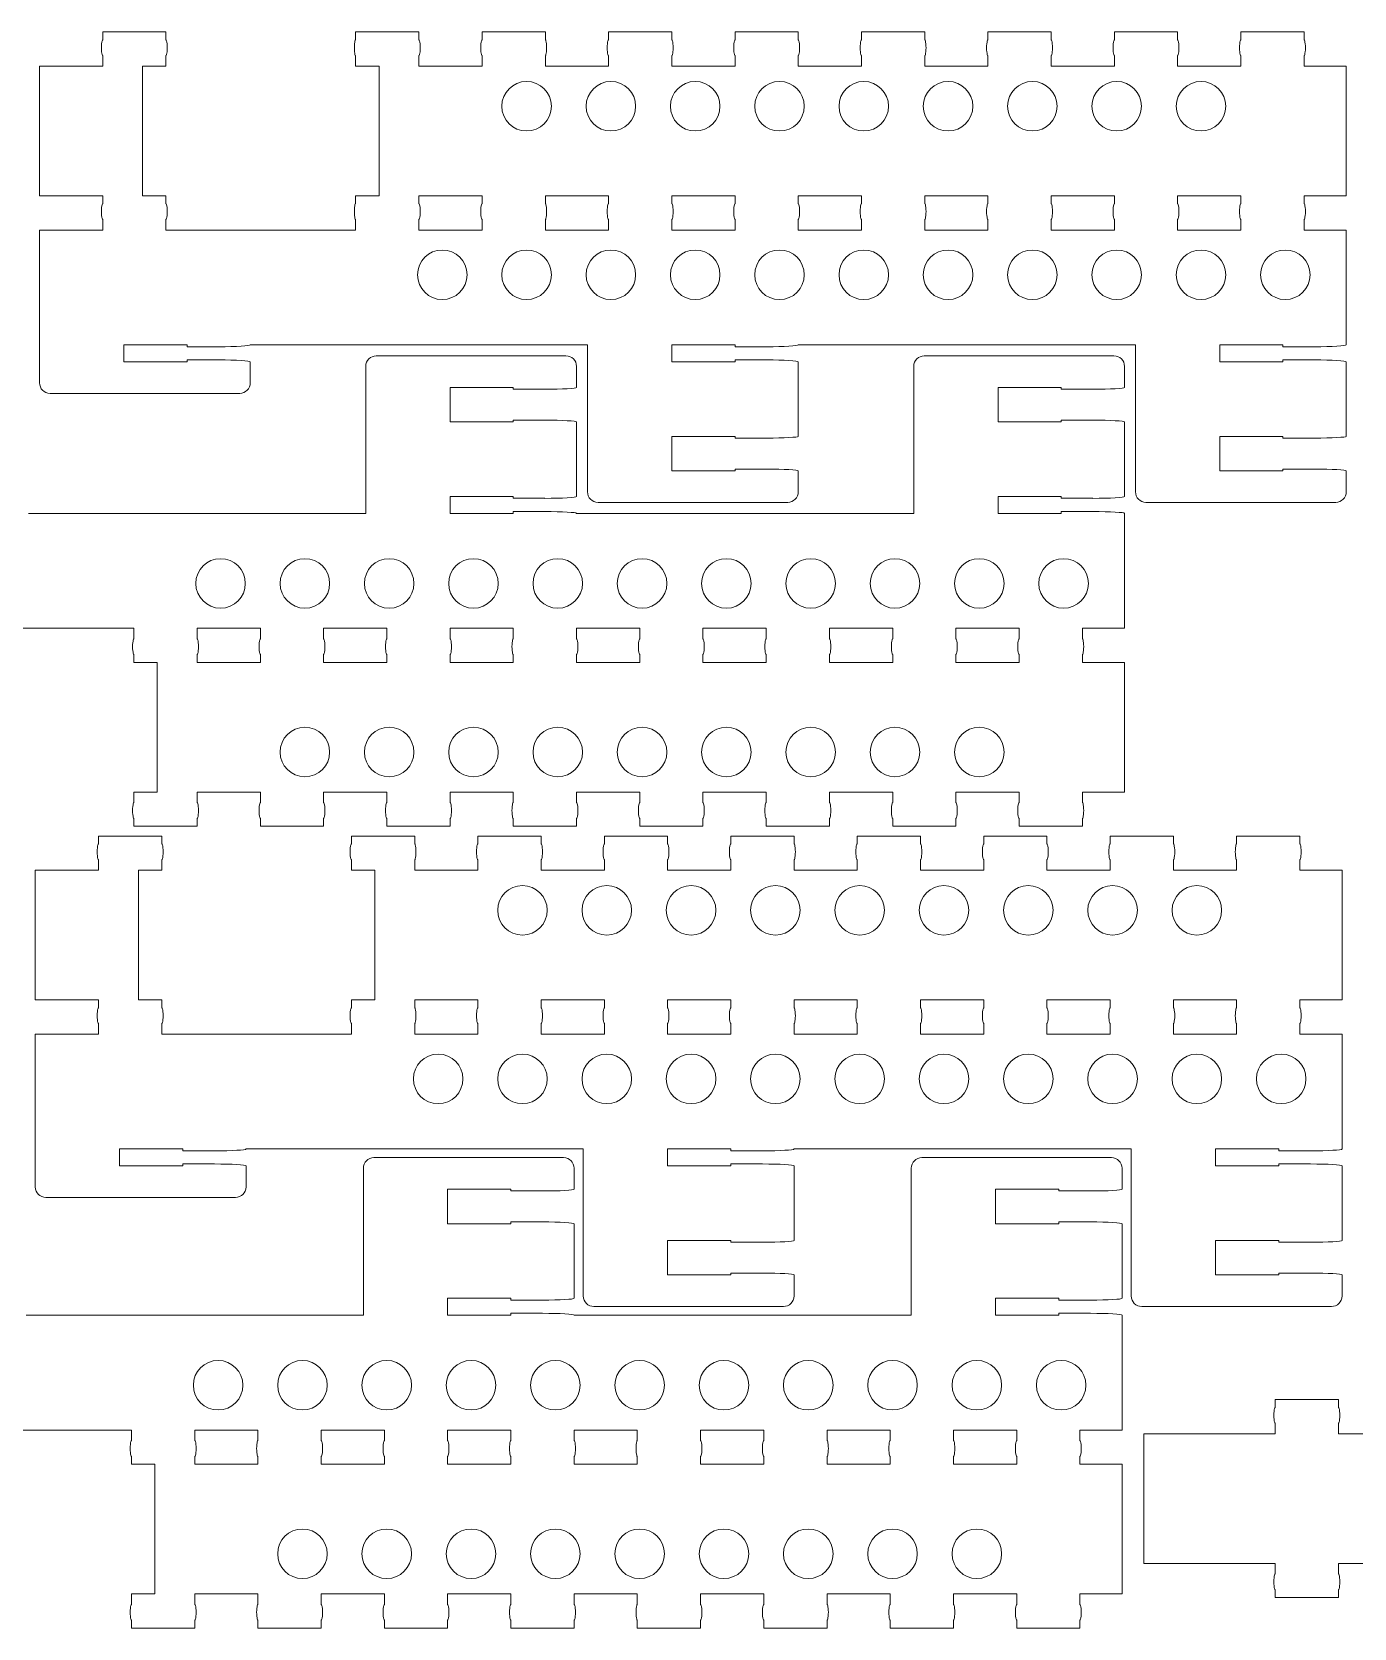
# Model space of a CAD drawing. Header units: millimetres. Extents: x 6 to 617, y 2 to 305.
# Drawn here: x 312.8 to 438.3, y 2.6 to 154.1 of the extents above; entities that cross this region are included whole.
import ezdxf

# ---------------------------------------------------------------- set-up
doc = ezdxf.new("R2010")
doc.units = ezdxf.units.MM
doc.header["$LTSCALE"] = 12.7
doc.layers.add('Visible', color=1, linetype='Continuous', lineweight=13)

msp = doc.modelspace()

# ---------------------------------------------------------------- linework, layer by layer
at = {"layer": 'Visible'}
for p, q in [((319.52, 153.33), (319.52, 154.08)), ((319.52, 154.08), (325.52, 154.08)), ((325.52, 153.33), (325.52, 154.08)), ((343.52, 153.33), (343.52, 154.08)), ((343.52, 154.08), (349.52, 154.08)), ((349.52, 153.33), (349.52, 154.08)), ((355.52, 153.33), (355.52, 154.08)), ((355.52, 154.08), (361.52, 154.08)), ((361.52, 153.33), (361.52, 154.08)), ((367.52, 153.33), (367.52, 154.08)), ((367.52, 154.08), (373.52, 154.08)), ((373.52, 153.33), (373.52, 154.08)), ((379.52, 153.33), (379.52, 154.08)), ((379.52, 154.08), (385.52, 154.08)), ((385.52, 153.33), (385.52, 154.08)), ((391.52, 153.33), (391.52, 154.08)), ((391.52, 154.08), (397.52, 154.08)), ((397.52, 153.33), (397.52, 154.08)), ((403.52, 153.33), (403.52, 154.08)), ((403.52, 154.08), (409.52, 154.08)), ((409.52, 153.33), (409.52, 154.08)), ((415.52, 153.33), (415.52, 154.08)), ((415.52, 154.08), (421.52, 154.08)), ((421.52, 153.33), (421.52, 154.08)), ((427.52, 153.33), (427.52, 154.08)), ((427.52, 154.08), (433.52, 154.08)), ((433.52, 153.33), (433.52, 154.08)), ((319.52, 150.83), (319.52, 151.83)), ((325.52, 150.83), (325.52, 151.83)), ((343.52, 150.83), (343.52, 151.83)), ((349.52, 150.83), (349.52, 151.83)), ((355.52, 150.83), (355.52, 151.83)), ((361.52, 150.83), (361.52, 151.83)), ((367.52, 150.83), (367.52, 151.83)), ((373.52, 150.83), (373.52, 151.83)), ((379.52, 150.83), (379.52, 151.83)), ((385.52, 150.83), (385.52, 151.83)), ((391.52, 150.83), (391.52, 151.83)), ((397.52, 150.83), (397.52, 151.83)), ((403.52, 150.83), (403.52, 151.83)), ((409.52, 150.83), (409.52, 151.83)), ((415.52, 150.83), (415.52, 151.83)), ((421.52, 150.83), (421.52, 151.83)), ((427.52, 150.83), (427.52, 151.83)), ((433.52, 150.83), (433.52, 151.83)), ((313.52, 150.83), (313.52, 138.53)), ((319.52, 150.83), (313.52, 150.83)), ((325.52, 150.83), (323.29, 150.83)), ((323.29, 138.53), (323.29, 150.83)), ((345.74, 150.83), (343.52, 150.83)), ((345.74, 138.53), (345.74, 150.83)), ((355.52, 150.83), (349.52, 150.83)), ((367.52, 150.83), (361.52, 150.83)), ((379.52, 150.83), (373.52, 150.83)), ((391.52, 150.83), (385.52, 150.83)), ((403.52, 150.83), (397.52, 150.83)), ((415.52, 150.83), (409.52, 150.83)), ((427.52, 150.83), (421.52, 150.83)), ((437.52, 150.83), (433.52, 150.83)), ((437.52, 150.83), (437.52, 138.53)), ((319.52, 138.53), (313.52, 138.53)), ((319.52, 137.78), (319.52, 138.53)), ((325.52, 138.53), (323.29, 138.53)), ((325.52, 137.78), (325.52, 138.53)), ((343.52, 137.78), (343.52, 138.53)), ((345.74, 138.53), (343.52, 138.53)), ((355.52, 138.53), (349.52, 138.53)), ((349.52, 137.78), (349.52, 138.53)), ((355.52, 137.78), (355.52, 138.53)), ((367.52, 138.53), (361.52, 138.53)), ((361.52, 137.78), (361.52, 138.53)), ((367.52, 137.78), (367.52, 138.53)), ((379.52, 138.53), (373.52, 138.53)), ((373.52, 137.78), (373.52, 138.53)), ((379.52, 137.78), (379.52, 138.53)), ((391.52, 138.53), (385.52, 138.53)), ((385.52, 137.78), (385.52, 138.53)), ((391.52, 137.78), (391.52, 138.53)), ((403.52, 138.53), (397.52, 138.53)), ((397.52, 137.78), (397.52, 138.53)), ((403.52, 137.78), (403.52, 138.53)), ((415.52, 138.53), (409.52, 138.53)), ((409.52, 137.78), (409.52, 138.53)), ((415.52, 137.78), (415.52, 138.53)), ((427.52, 138.53), (421.52, 138.53)), ((421.52, 137.78), (421.52, 138.53)), ((427.52, 137.78), (427.52, 138.53)), ((437.52, 138.53), (433.52, 138.53)), ((433.52, 137.78), (433.52, 138.53)), ((313.52, 135.28), (313.52, 120.78)), ((313.52, 135.28), (319.52, 135.28)), ((319.52, 135.28), (319.52, 136.28)), ((325.52, 135.28), (325.52, 136.28)), ((325.52, 135.28), (343.52, 135.28)), ((343.52, 135.28), (343.52, 136.28)), ((349.52, 135.28), (349.52, 136.28)), ((349.52, 135.28), (355.52, 135.28)), ((355.52, 135.28), (355.52, 136.28)), ((361.52, 135.28), (361.52, 136.28)), ((361.52, 135.28), (367.52, 135.28)), ((367.52, 135.28), (367.52, 136.28)), ((373.52, 135.28), (373.52, 136.28)), ((373.52, 135.28), (379.52, 135.28)), ((379.52, 135.28), (379.52, 136.28)), ((385.52, 135.28), (385.52, 136.28)), ((385.52, 135.28), (391.52, 135.28)), ((391.52, 135.28), (391.52, 136.28)), ((397.52, 135.28), (397.52, 136.28)), ((397.52, 135.28), (403.52, 135.28)), ((403.52, 135.28), (403.52, 136.28)), ((409.52, 135.28), (409.52, 136.28)), ((409.52, 135.28), (415.52, 135.28)), ((415.52, 135.28), (415.52, 136.28)), ((421.52, 135.28), (421.52, 136.28)), ((421.52, 135.28), (427.52, 135.28)), ((427.52, 135.28), (427.52, 136.28)), ((433.52, 135.28), (433.52, 136.28)), ((433.52, 135.28), (437.52, 135.28)), ((437.52, 135.28), (437.52, 124.38)), ((327.52, 124.38), (321.52, 124.38)), ((321.52, 124.38), (321.52, 122.78)), ((327.52, 124.21), (327.52, 124.38)), ((365.52, 124.38), (333.52, 124.38)), ((365.52, 124.38), (365.52, 110.43)), ((379.52, 124.38), (373.52, 124.38)), ((373.52, 124.38), (373.52, 122.78)), ((379.52, 124.21), (379.52, 124.38)), ((417.52, 124.38), (385.52, 124.38)), ((417.52, 124.38), (417.52, 110.43)), ((431.52, 124.38), (425.52, 124.38)), ((425.52, 124.38), (425.52, 122.78)), ((431.52, 124.21), (431.52, 124.38)), ((321.52, 122.78), (327.52, 122.78)), ((330.52, 124.21), (327.52, 124.21)), ((327.52, 122.96), (327.52, 122.78)), ((330.52, 122.96), (327.52, 122.96)), ((333.52, 122.78), (333.52, 120.78)), ((345.48, 123.34), (363.48, 123.34)), ((373.52, 122.78), (379.52, 122.78)), ((382.52, 124.21), (379.52, 124.21)), ((379.52, 122.96), (379.52, 122.78)), ((382.52, 122.96), (379.52, 122.96)), ((385.52, 122.78), (385.52, 115.7)), ((397.48, 123.34), (415.48, 123.34)), ((425.52, 122.78), (431.52, 122.78)), ((434.52, 124.21), (431.52, 124.21)), ((431.52, 122.96), (431.52, 122.78)), ((434.52, 122.96), (431.52, 122.96)), ((437.52, 122.78), (437.52, 115.7)), ((344.48, 108.39), (344.48, 122.34)), ((364.48, 120.34), (364.48, 122.34)), ((396.48, 108.39), (396.48, 122.34)), ((416.48, 120.34), (416.48, 122.34)), ((314.52, 119.78), (332.52, 119.78)), ((352.48, 120.34), (358.48, 120.34)), ((352.48, 117.07), (352.48, 120.34)), ((358.48, 120.18), (358.48, 120.34)), ((361.48, 120.18), (358.48, 120.18)), ((404.48, 120.34), (410.48, 120.34)), ((404.48, 117.07), (404.48, 120.34)), ((410.48, 120.18), (410.48, 120.34)), ((413.48, 120.18), (410.48, 120.18)), ((352.48, 117.07), (358.48, 117.07)), ((358.48, 117.24), (358.48, 117.07)), ((361.48, 117.24), (358.48, 117.24)), ((364.48, 109.99), (364.48, 117.07)), ((404.48, 117.07), (410.48, 117.07)), ((410.48, 117.24), (410.48, 117.07)), ((413.48, 117.24), (410.48, 117.24)), ((416.48, 109.99), (416.48, 117.07)), ((373.52, 115.7), (379.52, 115.7)), ((373.52, 115.7), (373.52, 112.43)), ((379.52, 115.54), (379.52, 115.7)), ((382.52, 115.54), (379.52, 115.54)), ((425.52, 115.7), (431.52, 115.7)), ((425.52, 115.7), (425.52, 112.43)), ((431.52, 115.54), (431.52, 115.7)), ((434.52, 115.54), (431.52, 115.54)), ((373.52, 112.43), (379.52, 112.43)), ((379.52, 112.6), (379.52, 112.43)), ((382.52, 112.6), (379.52, 112.6)), ((385.52, 112.43), (385.52, 110.43)), ((425.52, 112.43), (431.52, 112.43)), ((431.52, 112.6), (431.52, 112.43)), ((434.52, 112.6), (431.52, 112.6)), ((437.52, 112.43), (437.52, 110.43)), ((352.48, 109.99), (358.48, 109.99)), ((352.48, 108.39), (352.48, 109.99)), ((358.48, 109.82), (358.48, 109.99)), ((361.48, 109.82), (358.48, 109.82)), ((366.52, 109.43), (384.52, 109.43)), ((404.48, 109.99), (410.48, 109.99)), ((404.48, 108.39), (404.48, 109.99)), ((410.48, 109.82), (410.48, 109.99)), ((413.48, 109.82), (410.48, 109.82)), ((418.52, 109.43), (436.52, 109.43)), ((344.48, 108.39), (312.48, 108.39)), ((358.48, 108.39), (352.48, 108.39)), ((358.48, 108.57), (358.48, 108.39)), ((361.48, 108.57), (358.48, 108.57)), ((396.48, 108.39), (364.48, 108.39)), ((410.48, 108.39), (404.48, 108.39)), ((410.48, 108.57), (410.48, 108.39)), ((413.48, 108.57), (410.48, 108.57)), ((416.48, 97.49), (416.48, 108.39)), ((304.48, 97.49), (322.48, 97.49)), ((322.48, 97.49), (322.48, 96.49)), ((328.48, 97.49), (334.48, 97.49)), ((328.48, 97.49), (328.48, 96.49)), ((334.48, 97.49), (334.48, 96.49)), ((340.48, 97.49), (346.48, 97.49)), ((340.48, 97.49), (340.48, 96.49)), ((346.48, 97.49), (346.48, 96.49)), ((352.48, 97.49), (358.48, 97.49)), ((352.48, 97.49), (352.48, 96.49)), ((358.48, 97.49), (358.48, 96.49)), ((364.48, 97.49), (370.48, 97.49)), ((364.48, 97.49), (364.48, 96.49)), ((370.48, 97.49), (370.48, 96.49)), ((376.48, 97.49), (382.48, 97.49)), ((376.48, 97.49), (376.48, 96.49)), ((382.48, 97.49), (382.48, 96.49)), ((388.48, 97.49), (394.48, 97.49)), ((388.48, 97.49), (388.48, 96.49)), ((394.48, 97.49), (394.48, 96.49)), ((400.48, 97.49), (406.48, 97.49)), ((400.48, 97.49), (400.48, 96.49)), ((406.48, 97.49), (406.48, 96.49)), ((412.48, 97.49), (416.48, 97.49)), ((412.48, 97.49), (412.48, 96.49)), ((322.48, 94.99), (322.48, 94.24)), ((322.48, 94.24), (324.7, 94.24)), ((324.7, 81.94), (324.7, 94.24)), ((328.48, 94.99), (328.48, 94.24)), ((334.48, 94.24), (328.48, 94.24)), ((334.48, 94.99), (334.48, 94.24)), ((340.48, 94.99), (340.48, 94.24)), ((346.48, 94.24), (340.48, 94.24)), ((346.48, 94.99), (346.48, 94.24)), ((352.48, 94.99), (352.48, 94.24)), ((358.48, 94.24), (352.48, 94.24)), ((358.48, 94.99), (358.48, 94.24)), ((364.48, 94.99), (364.48, 94.24)), ((370.48, 94.24), (364.48, 94.24)), ((370.48, 94.99), (370.48, 94.24)), ((376.48, 94.99), (376.48, 94.24)), ((382.48, 94.24), (376.48, 94.24)), ((382.48, 94.99), (382.48, 94.24)), ((388.48, 94.99), (388.48, 94.24)), ((394.48, 94.24), (388.48, 94.24)), ((394.48, 94.99), (394.48, 94.24)), ((400.48, 94.99), (400.48, 94.24)), ((406.48, 94.24), (400.48, 94.24)), ((406.48, 94.99), (406.48, 94.24)), ((412.48, 94.99), (412.48, 94.24)), ((416.48, 94.24), (412.48, 94.24)), ((416.48, 81.94), (416.48, 94.24)), ((322.48, 81.94), (322.48, 80.94)), ((322.48, 81.94), (324.7, 81.94)), ((334.48, 81.94), (328.48, 81.94)), ((328.48, 81.94), (328.48, 80.94)), ((334.48, 81.94), (334.48, 80.94)), ((346.48, 81.94), (340.48, 81.94)), ((340.48, 81.94), (340.48, 80.94)), ((346.48, 81.94), (346.48, 80.94)), ((358.48, 81.94), (352.48, 81.94)), ((352.48, 81.94), (352.48, 80.94)), ((358.48, 81.94), (358.48, 80.94)), ((370.48, 81.94), (364.48, 81.94)), ((364.48, 81.94), (364.48, 80.94)), ((370.48, 81.94), (370.48, 80.94)), ((382.48, 81.94), (376.48, 81.94)), ((376.48, 81.94), (376.48, 80.94)), ((382.48, 81.94), (382.48, 80.94)), ((394.48, 81.94), (388.48, 81.94)), ((388.48, 81.94), (388.48, 80.94)), ((394.48, 81.94), (394.48, 80.94)), ((406.48, 81.94), (400.48, 81.94)), ((400.48, 81.94), (400.48, 80.94)), ((406.48, 81.94), (406.48, 80.94)), ((416.48, 81.94), (412.48, 81.94)), ((412.48, 81.94), (412.48, 80.94)), ((322.48, 79.44), (322.48, 78.69)), ((328.48, 79.44), (328.48, 78.69)), ((334.48, 79.44), (334.48, 78.69)), ((340.48, 79.44), (340.48, 78.69)), ((346.48, 79.44), (346.48, 78.69)), ((352.48, 79.44), (352.48, 78.69)), ((358.48, 79.44), (358.48, 78.69)), ((364.48, 79.44), (364.48, 78.69)), ((370.48, 79.44), (370.48, 78.69)), ((376.48, 79.44), (376.48, 78.69)), ((382.48, 79.44), (382.48, 78.69)), ((388.48, 79.44), (388.48, 78.69)), ((394.48, 79.44), (394.48, 78.69)), ((400.48, 79.44), (400.48, 78.69)), ((406.48, 79.44), (406.48, 78.69)), ((412.48, 79.44), (412.48, 78.69)), ((319.12, 77.02), (319.12, 77.77)), ((319.12, 77.77), (325.12, 77.77)), ((322.48, 78.69), (328.48, 78.69)), ((325.12, 77.02), (325.12, 77.77)), ((334.48, 78.69), (340.48, 78.69)), ((343.12, 77.02), (343.12, 77.77)), ((343.12, 77.77), (349.12, 77.77)), ((346.48, 78.69), (352.48, 78.69)), ((349.12, 77.02), (349.12, 77.77)), ((355.12, 77.02), (355.12, 77.77)), ((355.12, 77.77), (361.12, 77.77)), ((358.48, 78.69), (364.48, 78.69)), ((361.12, 77.02), (361.12, 77.77)), ((367.12, 77.02), (367.12, 77.77)), ((367.12, 77.77), (373.12, 77.77)), ((370.48, 78.69), (376.48, 78.69)), ((373.12, 77.02), (373.12, 77.77)), ((379.12, 77.02), (379.12, 77.77)), ((379.12, 77.77), (385.12, 77.77)), ((382.48, 78.69), (388.48, 78.69)), ((385.12, 77.02), (385.12, 77.77)), ((391.12, 77.02), (391.12, 77.77)), ((391.12, 77.77), (397.12, 77.77)), ((394.48, 78.69), (400.48, 78.69)), ((397.12, 77.02), (397.12, 77.77)), ((403.12, 77.02), (403.12, 77.77)), ((403.12, 77.77), (409.12, 77.77)), ((406.48, 78.69), (412.48, 78.69)), ((409.12, 77.02), (409.12, 77.77)), ((415.12, 77.02), (415.12, 77.77)), ((415.12, 77.77), (421.12, 77.77)), ((421.12, 77.02), (421.12, 77.77)), ((427.12, 77.02), (427.12, 77.77)), ((427.12, 77.77), (433.12, 77.77)), ((433.12, 77.02), (433.12, 77.77)), ((313.12, 74.52), (313.12, 62.22)), ((319.12, 74.52), (313.12, 74.52)), ((319.12, 74.52), (319.12, 75.52)), ((325.12, 74.52), (322.9, 74.52)), ((322.9, 62.22), (322.9, 74.52)), ((325.12, 74.52), (325.12, 75.52)), ((343.12, 74.52), (343.12, 75.52)), ((345.35, 74.52), (343.12, 74.52)), ((345.35, 62.22), (345.35, 74.52)), ((349.12, 74.52), (349.12, 75.52)), ((355.12, 74.52), (349.12, 74.52)), ((355.12, 74.52), (355.12, 75.52)), ((361.12, 74.52), (361.12, 75.52)), ((367.12, 74.52), (361.12, 74.52)), ((367.12, 74.52), (367.12, 75.52)), ((373.12, 74.52), (373.12, 75.52)), ((379.12, 74.52), (373.12, 74.52)), ((379.12, 74.52), (379.12, 75.52)), ((385.12, 74.52), (385.12, 75.52)), ((391.12, 74.52), (385.12, 74.52)), ((391.12, 74.52), (391.12, 75.52)), ((397.12, 74.52), (397.12, 75.52)), ((403.12, 74.52), (397.12, 74.52)), ((403.12, 74.52), (403.12, 75.52)), ((409.12, 74.52), (409.12, 75.52)), ((415.12, 74.52), (409.12, 74.52)), ((415.12, 74.52), (415.12, 75.52)), ((421.12, 74.52), (421.12, 75.52)), ((427.12, 74.52), (421.12, 74.52)), ((427.12, 74.52), (427.12, 75.52)), ((433.12, 74.52), (433.12, 75.52)), ((437.12, 74.52), (433.12, 74.52)), ((437.12, 74.52), (437.12, 62.22)), ((319.12, 62.22), (313.12, 62.22)), ((319.12, 61.47), (319.12, 62.22)), ((325.12, 62.22), (322.9, 62.22)), ((325.12, 61.47), (325.12, 62.22)), ((343.12, 61.47), (343.12, 62.22)), ((345.35, 62.22), (343.12, 62.22)), ((355.12, 62.22), (349.12, 62.22)), ((349.12, 61.47), (349.12, 62.22)), ((355.12, 61.47), (355.12, 62.22)), ((367.12, 62.22), (361.12, 62.22)), ((361.12, 61.47), (361.12, 62.22)), ((367.12, 61.47), (367.12, 62.22)), ((379.12, 62.22), (373.12, 62.22)), ((373.12, 61.47), (373.12, 62.22)), ((379.12, 61.47), (379.12, 62.22)), ((391.12, 62.22), (385.12, 62.22)), ((385.12, 61.47), (385.12, 62.22)), ((391.12, 61.47), (391.12, 62.22)), ((403.12, 62.22), (397.12, 62.22)), ((397.12, 61.47), (397.12, 62.22)), ((403.12, 61.47), (403.12, 62.22)), ((415.12, 62.22), (409.12, 62.22)), ((409.12, 61.47), (409.12, 62.22)), ((415.12, 61.47), (415.12, 62.22)), ((427.12, 62.22), (421.12, 62.22)), ((421.12, 61.47), (421.12, 62.22)), ((427.12, 61.47), (427.12, 62.22)), ((437.12, 62.22), (433.12, 62.22)), ((433.12, 61.47), (433.12, 62.22)), ((319.12, 58.97), (319.12, 59.97)), ((325.12, 58.97), (325.12, 59.97)), ((343.12, 58.97), (343.12, 59.97)), ((349.12, 58.97), (349.12, 59.97)), ((355.12, 58.97), (355.12, 59.97)), ((361.12, 58.97), (361.12, 59.97)), ((367.12, 58.97), (367.12, 59.97)), ((373.12, 58.97), (373.12, 59.97)), ((379.12, 58.97), (379.12, 59.97)), ((385.12, 58.97), (385.12, 59.97)), ((391.12, 58.97), (391.12, 59.97)), ((397.12, 58.97), (397.12, 59.97)), ((403.12, 58.97), (403.12, 59.97)), ((409.12, 58.97), (409.12, 59.97)), ((415.12, 58.97), (415.12, 59.97)), ((421.12, 58.97), (421.12, 59.97)), ((427.12, 58.97), (427.12, 59.97)), ((433.12, 58.97), (433.12, 59.97)), ((313.12, 58.97), (313.12, 44.47)), ((313.12, 58.97), (319.12, 58.97)), ((325.12, 58.97), (343.12, 58.97)), ((349.12, 58.97), (355.12, 58.97)), ((361.12, 58.97), (367.12, 58.97)), ((373.12, 58.97), (379.12, 58.97)), ((385.12, 58.97), (391.12, 58.97)), ((397.12, 58.97), (403.12, 58.97)), ((409.12, 58.97), (415.12, 58.97)), ((421.12, 58.97), (427.12, 58.97)), ((433.12, 58.97), (437.12, 58.97)), ((437.12, 58.97), (437.12, 48.07)), ((327.12, 48.07), (321.12, 48.07)), ((321.12, 48.07), (321.12, 46.47)), ((327.12, 47.9), (327.12, 48.07)), ((330.12, 47.9), (327.12, 47.9)), ((365.12, 48.07), (333.12, 48.07)), ((345.25, 47.25), (363.25, 47.25)), ((365.12, 48.07), (365.12, 34.12)), ((379.12, 48.07), (373.12, 48.07)), ((373.12, 48.07), (373.12, 46.47)), ((379.12, 47.9), (379.12, 48.07)), ((382.12, 47.9), (379.12, 47.9)), ((417.12, 48.07), (385.12, 48.07)), ((397.25, 47.25), (415.25, 47.25)), ((417.12, 48.07), (417.12, 34.12)), ((431.12, 48.07), (425.12, 48.07)), ((425.12, 48.07), (425.12, 46.47)), ((431.12, 47.9), (431.12, 48.07)), ((434.12, 47.9), (431.12, 47.9)), ((321.12, 46.47), (327.12, 46.47)), ((327.12, 46.65), (327.12, 46.47)), ((330.12, 46.65), (327.12, 46.65)), ((333.12, 46.47), (333.12, 44.47)), ((344.25, 32.3), (344.25, 46.25)), ((364.25, 44.25), (364.25, 46.25)), ((373.12, 46.47), (379.12, 46.47)), ((379.12, 46.65), (379.12, 46.47)), ((382.12, 46.65), (379.12, 46.65)), ((385.12, 46.47), (385.12, 39.39)), ((396.25, 32.3), (396.25, 46.25)), ((416.25, 44.25), (416.25, 46.25)), ((425.12, 46.47), (431.12, 46.47)), ((431.12, 46.65), (431.12, 46.47)), ((434.12, 46.65), (431.12, 46.65)), ((437.12, 46.47), (437.12, 39.39)), ((352.25, 44.25), (358.25, 44.25)), ((352.25, 40.98), (352.25, 44.25)), ((358.25, 44.09), (358.25, 44.25)), ((361.25, 44.09), (358.25, 44.09)), ((404.25, 44.25), (410.25, 44.25)), ((404.25, 40.98), (404.25, 44.25)), ((410.25, 44.09), (410.25, 44.25)), ((413.25, 44.09), (410.25, 44.09)), ((314.12, 43.47), (332.12, 43.47)), ((352.25, 40.98), (358.25, 40.98)), ((358.25, 41.15), (358.25, 40.98)), ((361.25, 41.15), (358.25, 41.15)), ((364.25, 33.9), (364.25, 40.98)), ((404.25, 40.98), (410.25, 40.98)), ((410.25, 41.15), (410.25, 40.98)), ((413.25, 41.15), (410.25, 41.15)), ((416.25, 33.9), (416.25, 40.98)), ((373.12, 39.39), (379.12, 39.39)), ((373.12, 39.39), (373.12, 36.12)), ((379.12, 39.23), (379.12, 39.39)), ((425.12, 39.39), (431.12, 39.39)), ((425.12, 39.39), (425.12, 36.12)), ((431.12, 39.23), (431.12, 39.39)), ((382.12, 39.23), (379.12, 39.23)), ((434.12, 39.23), (431.12, 39.23)), ((373.12, 36.12), (379.12, 36.12)), ((379.12, 36.29), (379.12, 36.12)), ((382.12, 36.29), (379.12, 36.29)), ((385.12, 36.12), (385.12, 34.12)), ((425.12, 36.12), (431.12, 36.12)), ((431.12, 36.29), (431.12, 36.12)), ((434.12, 36.29), (431.12, 36.29)), ((437.12, 36.12), (437.12, 34.12)), ((352.25, 33.9), (358.25, 33.9)), ((352.25, 32.3), (352.25, 33.9)), ((358.25, 33.73), (358.25, 33.9)), ((361.25, 33.73), (358.25, 33.73)), ((404.25, 33.9), (410.25, 33.9)), ((404.25, 32.3), (404.25, 33.9)), ((410.25, 33.73), (410.25, 33.9)), ((413.25, 33.73), (410.25, 33.73)), ((344.25, 32.3), (312.25, 32.3)), ((358.25, 32.3), (352.25, 32.3)), ((358.25, 32.48), (358.25, 32.3)), ((361.25, 32.48), (358.25, 32.48)), ((396.25, 32.3), (364.25, 32.3)), ((366.12, 33.12), (384.12, 33.12)), ((410.25, 32.3), (404.25, 32.3)), ((410.25, 32.48), (410.25, 32.3)), ((413.25, 32.48), (410.25, 32.48)), ((416.25, 21.4), (416.25, 32.3)), ((418.12, 33.12), (436.12, 33.12)), ((430.78, 23.54), (430.78, 24.29)), ((436.78, 24.29), (430.78, 24.29)), ((436.78, 23.54), (436.78, 24.29)), ((304.25, 21.4), (322.25, 21.4)), ((322.25, 21.4), (322.25, 20.4)), ((328.25, 21.4), (334.25, 21.4)), ((328.25, 21.4), (328.25, 20.4)), ((334.25, 21.4), (334.25, 20.4)), ((340.25, 21.4), (346.25, 21.4)), ((340.25, 21.4), (340.25, 20.4)), ((346.25, 21.4), (346.25, 20.4)), ((352.25, 21.4), (358.25, 21.4)), ((352.25, 21.4), (352.25, 20.4)), ((358.25, 21.4), (358.25, 20.4)), ((364.25, 21.4), (370.25, 21.4)), ((364.25, 21.4), (364.25, 20.4)), ((370.25, 21.4), (370.25, 20.4)), ((376.25, 21.4), (382.25, 21.4)), ((376.25, 21.4), (376.25, 20.4)), ((382.25, 21.4), (382.25, 20.4)), ((388.25, 21.4), (394.25, 21.4)), ((388.25, 21.4), (388.25, 20.4)), ((394.25, 21.4), (394.25, 20.4)), ((400.25, 21.4), (406.25, 21.4)), ((400.25, 21.4), (400.25, 20.4)), ((406.25, 21.4), (406.25, 20.4)), ((412.25, 21.4), (416.25, 21.4)), ((412.25, 21.4), (412.25, 20.4)), ((430.78, 21.04), (430.78, 22.04)), ((436.78, 21.04), (436.78, 22.04)), ((418.33, 8.74), (418.33, 21.04)), ((430.78, 21.04), (418.33, 21.04)), ((461.38, 21.04), (436.78, 21.04)), ((322.25, 18.9), (322.25, 18.15)), ((328.25, 18.9), (328.25, 18.15)), ((334.25, 18.9), (334.25, 18.15)), ((340.25, 18.9), (340.25, 18.15)), ((346.25, 18.9), (346.25, 18.15)), ((352.25, 18.9), (352.25, 18.15)), ((358.25, 18.9), (358.25, 18.15)), ((364.25, 18.9), (364.25, 18.15)), ((370.25, 18.9), (370.25, 18.15)), ((376.25, 18.9), (376.25, 18.15)), ((382.25, 18.9), (382.25, 18.15)), ((388.25, 18.9), (388.25, 18.15)), ((394.25, 18.9), (394.25, 18.15)), ((400.25, 18.9), (400.25, 18.15)), ((406.25, 18.9), (406.25, 18.15)), ((412.25, 18.9), (412.25, 18.15)), ((322.25, 18.15), (324.47, 18.15)), ((324.47, 5.85), (324.47, 18.15)), ((334.25, 18.15), (328.25, 18.15)), ((346.25, 18.15), (340.25, 18.15)), ((358.25, 18.15), (352.25, 18.15)), ((370.25, 18.15), (364.25, 18.15)), ((382.25, 18.15), (376.25, 18.15)), ((394.25, 18.15), (388.25, 18.15)), ((406.25, 18.15), (400.25, 18.15)), ((416.25, 18.15), (412.25, 18.15)), ((416.25, 5.85), (416.25, 18.15)), ((430.78, 8.74), (418.33, 8.74)), ((430.78, 8.74), (430.78, 7.74)), ((461.38, 8.74), (436.78, 8.74)), ((436.78, 8.74), (436.78, 7.74)), ((430.78, 6.24), (430.78, 5.49)), ((436.78, 6.24), (436.78, 5.49)), ((322.25, 5.85), (322.25, 4.85)), ((322.25, 5.85), (324.47, 5.85)), ((334.25, 5.85), (328.25, 5.85)), ((328.25, 5.85), (328.25, 4.85)), ((334.25, 5.85), (334.25, 4.85)), ((346.25, 5.85), (340.25, 5.85)), ((340.25, 5.85), (340.25, 4.85)), ((346.25, 5.85), (346.25, 4.85)), ((358.25, 5.85), (352.25, 5.85)), ((352.25, 5.85), (352.25, 4.85)), ((358.25, 5.85), (358.25, 4.85)), ((370.25, 5.85), (364.25, 5.85)), ((364.25, 5.85), (364.25, 4.85)), ((370.25, 5.85), (370.25, 4.85)), ((382.25, 5.85), (376.25, 5.85)), ((376.25, 5.85), (376.25, 4.85)), ((382.25, 5.85), (382.25, 4.85)), ((394.25, 5.85), (388.25, 5.85)), ((388.25, 5.85), (388.25, 4.85)), ((394.25, 5.85), (394.25, 4.85)), ((406.25, 5.85), (400.25, 5.85)), ((400.25, 5.85), (400.25, 4.85)), ((406.25, 5.85), (406.25, 4.85)), ((416.25, 5.85), (412.25, 5.85)), ((412.25, 5.85), (412.25, 4.85)), ((436.78, 5.49), (430.78, 5.49)), ((322.25, 3.35), (322.25, 2.6)), ((328.25, 3.35), (328.25, 2.6)), ((334.25, 3.35), (334.25, 2.6)), ((340.25, 3.35), (340.25, 2.6)), ((346.25, 3.35), (346.25, 2.6)), ((352.25, 3.35), (352.25, 2.6)), ((358.25, 3.35), (358.25, 2.6)), ((364.25, 3.35), (364.25, 2.6)), ((370.25, 3.35), (370.25, 2.6)), ((376.25, 3.35), (376.25, 2.6)), ((382.25, 3.35), (382.25, 2.6)), ((388.25, 3.35), (388.25, 2.6)), ((394.25, 3.35), (394.25, 2.6)), ((400.25, 3.35), (400.25, 2.6)), ((406.25, 3.35), (406.25, 2.6)), ((412.25, 3.35), (412.25, 2.6)), ((322.25, 2.6), (328.25, 2.6)), ((334.25, 2.6), (340.25, 2.6)), ((346.25, 2.6), (352.25, 2.6)), ((358.25, 2.6), (364.25, 2.6)), ((370.25, 2.6), (376.25, 2.6)), ((382.25, 2.6), (388.25, 2.6)), ((394.25, 2.6), (400.25, 2.6)), ((406.25, 2.6), (412.25, 2.6))]:
    msp.add_line(p, q, dxfattribs=at)
for centre in [(359.74, 147.03), (367.74, 147.03), (375.74, 147.03), (383.74, 147.03), (391.74, 147.03), (399.74, 147.03), (407.74, 147.03), (415.74, 147.03), (423.74, 147.03), (351.74, 131.03), (359.74, 131.03), (367.74, 131.03), (375.74, 131.03), (383.74, 131.03), (391.74, 131.03), (399.74, 131.03), (407.74, 131.03), (415.74, 131.03), (423.74, 131.03), (431.74, 131.03), (330.7, 101.74), (338.7, 101.74), (346.7, 101.74), (354.7, 101.74), (362.7, 101.74), (370.7, 101.74), (378.7, 101.74), (386.7, 101.74), (394.7, 101.74), (402.7, 101.74), (410.7, 101.74), (338.7, 85.74), (346.7, 85.74), (354.7, 85.74), (362.7, 85.74), (370.7, 85.74), (378.7, 85.74), (386.7, 85.74), (394.7, 85.74), (402.7, 85.74), (359.35, 70.72), (367.35, 70.72), (375.35, 70.72), (383.35, 70.72), (391.35, 70.72), (399.35, 70.72), (407.35, 70.72), (415.35, 70.72), (423.35, 70.72), (351.35, 54.72), (359.35, 54.72), (367.35, 54.72), (375.35, 54.72), (383.35, 54.72), (391.35, 54.72), (399.35, 54.72), (407.35, 54.72), (415.35, 54.72), (423.35, 54.72), (431.35, 54.72), (330.47, 25.65), (338.47, 25.65), (346.47, 25.65), (354.47, 25.65), (362.47, 25.65), (370.47, 25.65), (378.47, 25.65), (386.47, 25.65), (394.47, 25.65), (402.47, 25.65), (410.47, 25.65), (338.47, 9.65), (346.47, 9.65), (354.47, 9.65), (362.47, 9.65), (370.47, 9.65), (378.47, 9.65), (386.47, 9.65), (394.47, 9.65), (402.47, 9.65)]:
    msp.add_circle(centre, 2.35, dxfattribs=at)
for centre, start, end in [((345.48, 122.34), 90, 180), ((363.48, 122.34), 0, 90), ((397.48, 122.34), 90, 180), ((415.48, 122.34), 0, 90), ((314.52, 120.78), 180, 270), ((332.52, 120.78), 270, 0), ((366.52, 110.43), 180, 270), ((384.52, 110.43), 270, 0), ((418.52, 110.43), 180, 270), ((436.52, 110.43), 270, 0), ((345.25, 46.25), 90, 180), ((363.25, 46.25), 0, 90), ((397.25, 46.25), 90, 180), ((415.25, 46.25), 0, 90), ((314.12, 44.47), 180, 270), ((332.12, 44.47), 270, 0), ((366.12, 34.12), 180, 270), ((384.12, 34.12), 270, 0), ((418.12, 34.12), 180, 270), ((436.12, 34.12), 270, 0)]:
    msp.add_arc(centre, 1, start, end, dxfattribs=at)
for centre, major_axis, ratio, start_param, end_param in [((319.52, 152.58), (0, 0.75), 0.166667, 0, 3.141593), ((325.52, 152.58), (0, -0.75), 0.166667, 0, 3.141593), ((343.52, 152.58), (0, 0.75), 0.166667, 0, 3.141593), ((349.52, 152.58), (0, -0.75), 0.166667, 0, 3.141593), ((355.52, 152.58), (0, 0.75), 0.166667, 0, 3.141593), ((361.52, 152.58), (0, -0.75), 0.166667, 0, 3.141593), ((367.52, 152.58), (0, 0.75), 0.166667, 0, 3.141593), ((373.52, 152.58), (0, -0.75), 0.166667, 0, 3.141593), ((379.52, 152.58), (0, 0.75), 0.166667, 0, 3.141593), ((385.52, 152.58), (0, -0.75), 0.166667, 0, 3.141593), ((391.52, 152.58), (0, 0.75), 0.166667, 0, 3.141593), ((397.52, 152.58), (0, -0.75), 0.166667, 0, 3.141593), ((403.52, 152.58), (0, 0.75), 0.166667, 0, 3.141593), ((409.52, 152.58), (0, -0.75), 0.166667, 0, 3.141593), ((415.52, 152.58), (0, 0.75), 0.166667, 0, 3.141593), ((421.52, 152.58), (0, -0.75), 0.166667, 0, 3.141593), ((427.52, 152.58), (0, 0.75), 0.166667, 0, 3.141593), ((433.52, 152.58), (0, -0.75), 0.166667, 0, 3.141593), ((319.52, 137.03), (0, 0.75), 0.166667, 0, 3.141593), ((325.52, 137.03), (0, -0.75), 0.166667, 0, 3.141593), ((343.52, 137.03), (0, 0.75), 0.166667, 0, 3.141593), ((349.52, 137.03), (0, -0.75), 0.166667, 0, 3.141593), ((355.52, 137.03), (0, 0.75), 0.166667, 0, 3.141593), ((361.52, 137.03), (0, -0.75), 0.166667, 0, 3.141593), ((367.52, 137.03), (0, 0.75), 0.166667, 0, 3.141593), ((373.52, 137.03), (0, -0.75), 0.166667, 0, 3.141593), ((379.52, 137.03), (0, 0.75), 0.166667, 0, 3.141593), ((385.52, 137.03), (0, -0.75), 0.166667, 0, 3.141593), ((391.52, 137.03), (0, 0.75), 0.166667, 0, 3.141593), ((397.52, 137.03), (0, -0.75), 0.166667, 0, 3.141593), ((403.52, 137.03), (0, 0.75), 0.166667, 0, 3.141593), ((409.52, 137.03), (0, -0.75), 0.166667, 0, 3.141593), ((415.52, 137.03), (0, 0.75), 0.166667, 0, 3.141593), ((421.52, 137.03), (0, -0.75), 0.166667, 0, 3.141593), ((427.52, 137.03), (0, 0.75), 0.166667, 0, 3.141593), ((433.52, 137.03), (0, -0.75), 0.166667, 0, 3.141593), ((330.52, 124.38), (3, 0), 0.058333, 4.712389, 6.283185), ((382.52, 124.38), (3, 0), 0.058333, 4.712389, 6.283185), ((434.52, 124.38), (3, 0), 0.058333, 4.712389, 6.283185), ((330.52, 122.78), (-3, 0), 0.058333, 3.141593, 4.712389), ((382.52, 122.78), (-3, 0), 0.058333, 3.141593, 4.712389), ((434.52, 122.78), (-3, 0), 0.058333, 3.141593, 4.712389), ((382.52, 115.7), (3, 0), 0.055, 4.712389, 6.283185), ((434.52, 115.7), (3, 0), 0.055, 4.712389, 6.283185), ((382.52, 112.43), (-3, 0), 0.055, 3.141593, 4.712389), ((434.52, 112.43), (-3, 0), 0.055, 3.141593, 4.712389), ((319.12, 76.27), (0, 0.75), 0.166667, 0, 3.141593), ((325.12, 76.27), (0, -0.75), 0.166667, 0, 3.141593), ((343.12, 76.27), (0, 0.75), 0.166667, 0, 3.141593), ((349.12, 76.27), (0, -0.75), 0.166667, 0, 3.141593), ((355.12, 76.27), (0, 0.75), 0.166667, 0, 3.141593), ((361.12, 76.27), (0, -0.75), 0.166667, 0, 3.141593), ((367.12, 76.27), (0, 0.75), 0.166667, 0, 3.141593), ((373.12, 76.27), (0, -0.75), 0.166667, 0, 3.141593), ((379.12, 76.27), (0, 0.75), 0.166667, 0, 3.141593), ((385.12, 76.27), (0, -0.75), 0.166667, 0, 3.141593), ((391.12, 76.27), (0, 0.75), 0.166667, 0, 3.141593), ((397.12, 76.27), (0, -0.75), 0.166667, 0, 3.141593), ((403.12, 76.27), (0, 0.75), 0.166667, 0, 3.141593), ((409.12, 76.27), (0, -0.75), 0.166667, 0, 3.141593), ((415.12, 76.27), (0, 0.75), 0.166667, 0, 3.141593), ((421.12, 76.27), (0, -0.75), 0.166667, 0, 3.141593), ((427.12, 76.27), (0, 0.75), 0.166667, 0, 3.141593), ((433.12, 76.27), (0, -0.75), 0.166667, 0, 3.141593), ((319.12, 60.72), (0, 0.75), 0.166667, 0, 3.141593), ((325.12, 60.72), (0, -0.75), 0.166667, 0, 3.141593), ((343.12, 60.72), (0, 0.75), 0.166667, 0, 3.141593), ((349.12, 60.72), (0, -0.75), 0.166667, 0, 3.141593), ((355.12, 60.72), (0, 0.75), 0.166667, 0, 3.141593), ((361.12, 60.72), (0, -0.75), 0.166667, 0, 3.141593), ((367.12, 60.72), (0, 0.75), 0.166667, 0, 3.141593), ((373.12, 60.72), (0, -0.75), 0.166667, 0, 3.141593), ((379.12, 60.72), (0, 0.75), 0.166667, 0, 3.141593), ((385.12, 60.72), (0, -0.75), 0.166667, 0, 3.141593), ((391.12, 60.72), (0, 0.75), 0.166667, 0, 3.141593), ((397.12, 60.72), (0, -0.75), 0.166667, 0, 3.141593), ((403.12, 60.72), (0, 0.75), 0.166667, 0, 3.141593), ((409.12, 60.72), (0, -0.75), 0.166667, 0, 3.141593), ((415.12, 60.72), (0, 0.75), 0.166667, 0, 3.141593), ((421.12, 60.72), (0, -0.75), 0.166667, 0, 3.141593), ((427.12, 60.72), (0, 0.75), 0.166667, 0, 3.141593), ((433.12, 60.72), (0, -0.75), 0.166667, 0, 3.141593), ((330.12, 48.07), (3, 0), 0.058333, 4.712389, 6.283185), ((382.12, 48.07), (3, 0), 0.058333, 4.712389, 6.283185), ((434.12, 48.07), (3, 0), 0.058333, 4.712389, 6.283185), ((330.12, 46.47), (-3, 0), 0.058333, 3.141593, 4.712389), ((382.12, 46.47), (-3, 0), 0.058333, 3.141593, 4.712389), ((434.12, 46.47), (-3, 0), 0.058333, 3.141593, 4.712389), ((382.12, 39.39), (3, 0), 0.055, 4.712389, 6.283185), ((434.12, 39.39), (3, 0), 0.055, 4.712389, 6.283185), ((382.12, 36.12), (-3, 0), 0.055, 3.141593, 4.712389), ((434.12, 36.12), (-3, 0), 0.055, 3.141593, 4.712389), ((430.78, 22.79), (0, 0.75), 0.166667, 0, 3.141593), ((436.78, 22.79), (0, -0.75), 0.166667, 0, 3.141593), ((430.78, 6.99), (0, 0.75), 0.166667, 0, 3.141593), ((436.78, 6.99), (0, -0.75), 0.166667, 0, 3.141593)]:
    msp.add_ellipse(centre, major_axis=major_axis, ratio=ratio, start_param=start_param, end_param=end_param, dxfattribs=at)
at = {"layer": 'Visible', "extrusion": (1.49976e-32, 1.22465e-16, -1)}
for centre, major_axis, ratio, start_param, end_param in [((361.48, 120.34), (-3, 0), 0.055, 3.141593, 4.712389), ((413.48, 120.34), (-3, 0), 0.055, 3.141593, 4.712389), ((361.48, 117.07), (3, 0), 0.055, 4.712389, 6.283185), ((413.48, 117.07), (3, 0), 0.055, 4.712389, 6.283185), ((361.48, 109.99), (-3, 0), 0.058333, 3.141593, 4.712389), ((413.48, 109.99), (-3, 0), 0.058333, 3.141593, 4.712389), ((361.48, 108.39), (3, 0), 0.058333, 4.712389, 6.283185), ((413.48, 108.39), (3, 0), 0.058333, 4.712389, 6.283185), ((322.48, 95.74), (0, -0.75), 0.166667, 0, 3.141593), ((328.48, 95.74), (0, 0.75), 0.166667, 0, 3.141593), ((334.48, 95.74), (0, -0.75), 0.166667, 0, 3.141593), ((340.48, 95.74), (0, 0.75), 0.166667, 0, 3.141593), ((346.48, 95.74), (0, -0.75), 0.166667, 0, 3.141593), ((352.48, 95.74), (0, 0.75), 0.166667, 0, 3.141593), ((358.48, 95.74), (0, -0.75), 0.166667, 0, 3.141593), ((364.48, 95.74), (0, 0.75), 0.166667, 0, 3.141593), ((370.48, 95.74), (0, -0.75), 0.166667, 0, 3.141593), ((376.48, 95.74), (0, 0.75), 0.166667, 0, 3.141593), ((382.48, 95.74), (0, -0.75), 0.166667, 0, 3.141593), ((388.48, 95.74), (0, 0.75), 0.166667, 0, 3.141593), ((394.48, 95.74), (0, -0.75), 0.166667, 0, 3.141593), ((400.48, 95.74), (0, 0.75), 0.166667, 0, 3.141593), ((406.48, 95.74), (0, -0.75), 0.166667, 0, 3.141593), ((412.48, 95.74), (0, 0.75), 0.166667, 0, 3.141593), ((322.48, 80.19), (0, -0.75), 0.166667, 0, 3.141593), ((328.48, 80.19), (0, 0.75), 0.166667, 0, 3.141593), ((334.48, 80.19), (0, -0.75), 0.166667, 0, 3.141593), ((340.48, 80.19), (0, 0.75), 0.166667, 0, 3.141593), ((346.48, 80.19), (0, -0.75), 0.166667, 0, 3.141593), ((352.48, 80.19), (0, 0.75), 0.166667, 0, 3.141593), ((358.48, 80.19), (0, -0.75), 0.166667, 0, 3.141593), ((364.48, 80.19), (0, 0.75), 0.166667, 0, 3.141593), ((370.48, 80.19), (0, -0.75), 0.166667, 0, 3.141593), ((376.48, 80.19), (0, 0.75), 0.166667, 0, 3.141593), ((382.48, 80.19), (0, -0.75), 0.166667, 0, 3.141593), ((388.48, 80.19), (0, 0.75), 0.166667, 0, 3.141593), ((394.48, 80.19), (0, -0.75), 0.166667, 0, 3.141593), ((400.48, 80.19), (0, 0.75), 0.166667, 0, 3.141593), ((406.48, 80.19), (0, -0.75), 0.166667, 0, 3.141593), ((412.48, 80.19), (0, 0.75), 0.166667, 0, 3.141593), ((361.25, 44.25), (-3, 0), 0.055, 3.141593, 4.712389), ((413.25, 44.25), (-3, 0), 0.055, 3.141593, 4.712389), ((361.25, 40.98), (3, 0), 0.055, 4.712389, 6.283185), ((413.25, 40.98), (3, 0), 0.055, 4.712389, 6.283185), ((361.25, 33.9), (-3, 0), 0.058333, 3.141593, 4.712389), ((413.25, 33.9), (-3, 0), 0.058333, 3.141593, 4.712389), ((361.25, 32.3), (3, 0), 0.058333, 4.712389, 6.283185), ((413.25, 32.3), (3, 0), 0.058333, 4.712389, 6.283185), ((322.25, 19.65), (0, -0.75), 0.166667, 0, 3.141593), ((328.25, 19.65), (0, 0.75), 0.166667, 0, 3.141593), ((334.25, 19.65), (0, -0.75), 0.166667, 0, 3.141593), ((340.25, 19.65), (0, 0.75), 0.166667, 0, 3.141593), ((346.25, 19.65), (0, -0.75), 0.166667, 0, 3.141593), ((352.25, 19.65), (0, 0.75), 0.166667, 0, 3.141593), ((358.25, 19.65), (0, -0.75), 0.166667, 0, 3.141593), ((364.25, 19.65), (0, 0.75), 0.166667, 0, 3.141593), ((370.25, 19.65), (0, -0.75), 0.166667, 0, 3.141593), ((376.25, 19.65), (0, 0.75), 0.166667, 0, 3.141593), ((382.25, 19.65), (0, -0.75), 0.166667, 0, 3.141593), ((388.25, 19.65), (0, 0.75), 0.166667, 0, 3.141593), ((394.25, 19.65), (0, -0.75), 0.166667, 0, 3.141593), ((400.25, 19.65), (0, 0.75), 0.166667, 0, 3.141593), ((406.25, 19.65), (0, -0.75), 0.166667, 0, 3.141593), ((412.25, 19.65), (0, 0.75), 0.166667, 0, 3.141593), ((322.25, 4.1), (0, -0.75), 0.166667, 0, 3.141593), ((328.25, 4.1), (0, 0.75), 0.166667, 0, 3.141593), ((334.25, 4.1), (0, -0.75), 0.166667, 0, 3.141593), ((340.25, 4.1), (0, 0.75), 0.166667, 0, 3.141593), ((346.25, 4.1), (0, -0.75), 0.166667, 0, 3.141593), ((352.25, 4.1), (0, 0.75), 0.166667, 0, 3.141593), ((358.25, 4.1), (0, -0.75), 0.166667, 0, 3.141593), ((364.25, 4.1), (0, 0.75), 0.166667, 0, 3.141593), ((370.25, 4.1), (0, -0.75), 0.166667, 0, 3.141593), ((376.25, 4.1), (0, 0.75), 0.166667, 0, 3.141593), ((382.25, 4.1), (0, -0.75), 0.166667, 0, 3.141593), ((388.25, 4.1), (0, 0.75), 0.166667, 0, 3.141593), ((394.25, 4.1), (0, -0.75), 0.166667, 0, 3.141593), ((400.25, 4.1), (0, 0.75), 0.166667, 0, 3.141593), ((406.25, 4.1), (0, -0.75), 0.166667, 0, 3.141593), ((412.25, 4.1), (0, 0.75), 0.166667, 0, 3.141593)]:
    msp.add_ellipse(centre, major_axis=major_axis, ratio=ratio, start_param=start_param, end_param=end_param, dxfattribs=at)

doc.saveas('drawing.dxf')
